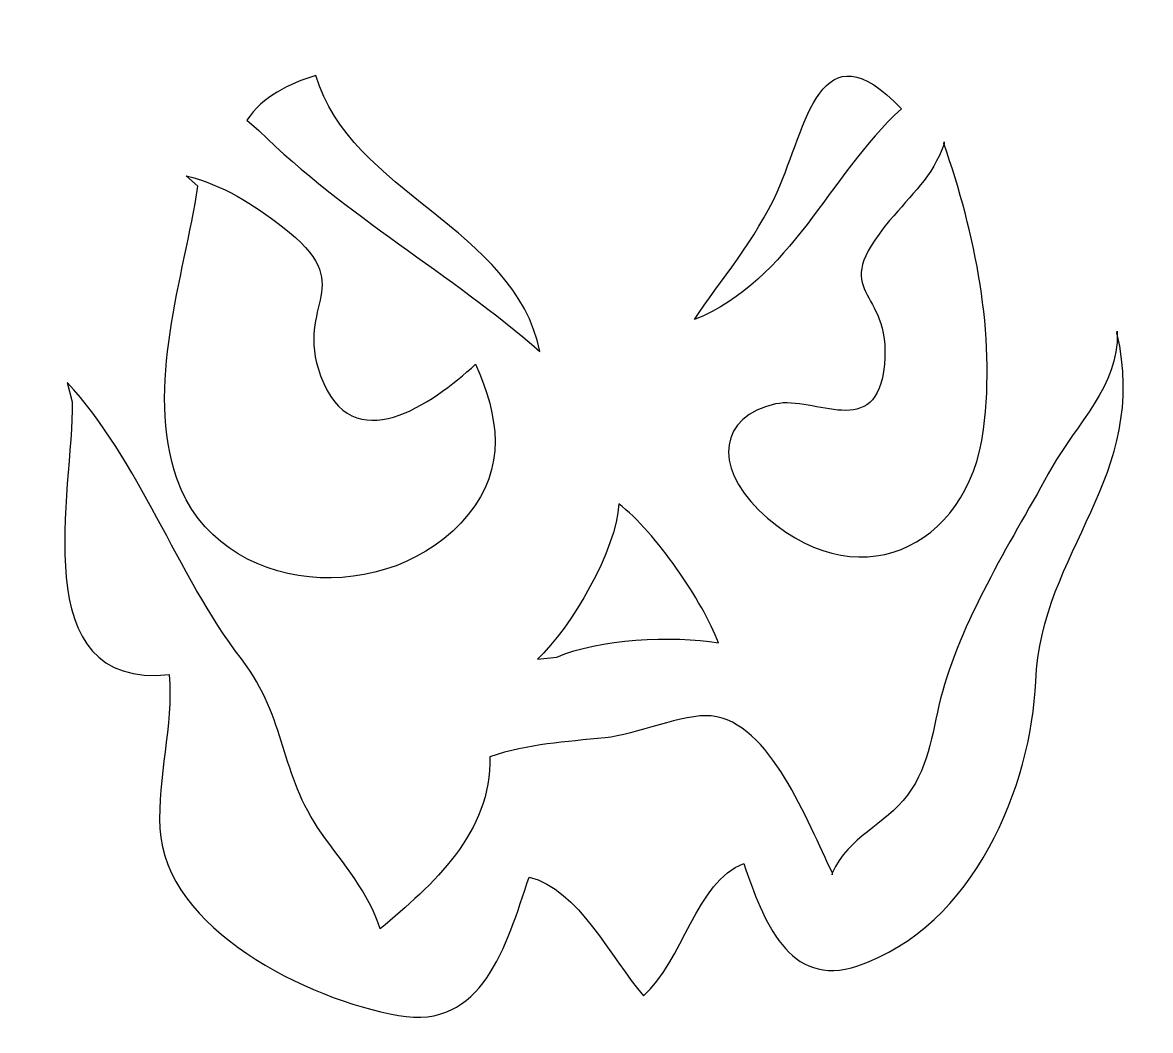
# Model space of a CAD drawing. Header units: centimetres. Extents: x -10.5 to 10.2, y -8.9 to 9.6.
import ezdxf

# ---------------------------------------------------------------- set-up
doc = ezdxf.new("R2010")
doc.units = ezdxf.units.CM
doc.header["$MEASUREMENT"] = 0
doc.layers.add('Camada 1', color=7, linetype='Continuous')

msp = doc.modelspace()

# ---------------------------------------------------------------- linework, layer by layer
at = {"layer": 'Camada 1'}
for points, knots in [([(3.3636, 6.50841), (2.98268, 5.65351), (2.30281, 4.86122), (1.84407, 4.16507), (1.84407, 4.16507), (3.65281, 4.91167), (4.28345, 6.79222), (5.64582, 8.03701), (5.64582, 8.03701), (4.14451, 9.62271), (3.90483, 7.72282), (3.3636, 6.50841)], [0, 0, 0, 0, 0.25, 0.25, 0.25, 0.25, 0.5, 0.5, 0.5, 0.5, 1, 1, 1, 1]), ([(-6.37461, 7.83085), (-6.08465, 8.26434), (-5.59758, 8.49934), (-5.10876, 8.64997), (-5.10876, 8.64997), (-4.47601, 6.49322), (-1.45127, 5.84928), (-0.99491, 3.58013), (-0.99491, 3.58013), (-2.64975, 5.03695), (-4.53782, 6.04533), (-6.15574, 7.64111), (-6.15574, 7.64111), (-6.15574, 7.64111), (-6.37461, 7.83085), (-6.37461, 7.83085)], [0, 0, 0, 0, 0.2, 0.2, 0.2, 0.2, 0.4, 0.4, 0.4, 0.4, 0.6, 0.6, 0.6, 0.6, 1, 1, 1, 1]), ([(5.33321, 3.33841), (5.4732, 4.80865), (4.24231, 4.56134), (5.42989, 5.98565), (5.42989, 5.98565), (5.82645, 6.46124), (6.21695, 6.78768), (6.43054, 7.39765), (6.43054, 7.39765), (6.43329, 7.4421), (6.43184, 7.44279), (6.42607, 7.39982), (6.42607, 7.39982), (7.00088, 5.73186), (7.38127, 3.91999), (7.15444, 2.14689), (7.15444, 2.14689), (6.87303, -0.05339), (4.77483, -1.03364), (3.02316, 0.67356), (3.02316, 0.67356), (2.19033, 1.48533), (2.30177, 2.39052), (3.33563, 2.6161), (3.33563, 2.6161), (4.05217, 2.77252), (5.19703, 1.90984), (5.33321, 3.33841)], [0, 0, 0, 0, 0.125, 0.125, 0.125, 0.125, 0.25, 0.25, 0.25, 0.25, 0.375, 0.375, 0.375, 0.375, 0.5, 0.5, 0.5, 0.5, 0.625, 0.625, 0.625, 0.625, 0.75, 0.75, 0.75, 0.75, 1, 1, 1, 1]), ([(-7.2734, 6.61691), (-7.53526, 4.94003), (-8.24582, 2.91155), (-7.66162, 1.24558), (-7.66162, 1.24558), (-6.89076, -0.95258), (-3.7284, -1.15308), (-2.31003, 0.58444), (-2.31003, 0.58444), (-1.60817, 1.44431), (-1.7438, 2.38702), (-2.17581, 3.34539), (-2.17581, 3.34539), (-2.97705, 2.61527), (-4.4439, 1.56199), (-5.02085, 3.13042), (-5.02085, 3.13042), (-5.51933, 4.48554), (-4.28044, 4.76917), (-5.72036, 5.86978), (-5.72036, 5.86978), (-6.26784, 6.28825), (-6.81206, 6.64337), (-7.49227, 6.80664), (-7.49227, 6.80664), (-7.49227, 6.80664), (-7.2734, 6.61691), (-7.2734, 6.61691)], [0, 0, 0, 0, 0.125, 0.125, 0.125, 0.125, 0.25, 0.25, 0.25, 0.25, 0.375, 0.375, 0.375, 0.375, 0.5, 0.5, 0.5, 0.5, 0.625, 0.625, 0.625, 0.625, 0.75, 0.75, 0.75, 0.75, 1, 1, 1, 1]), ([(-9.67687, 3.0126), (-8.34146, 1.57075), (-7.684, -0.48263), (-6.47721, -2.06708), (-6.47721, -2.06708), (-5.62102, -3.191), (-5.78636, -4.16541), (-5.00576, -5.26796), (-5.00576, -5.26796), (-4.60825, -5.82941), (-4.13303, -6.35902), (-3.92872, -7.02707), (-3.92872, -7.02707), (-2.95968, -6.21472), (-1.87508, -5.25658), (-1.9131, -3.86286), (-1.9131, -3.86286), (-1.18391, -3.62585), (-0.54118, -3.59026), (0.205, -3.51734), (0.205, -3.51734), (0.762, -3.46292), (1.64238, -3.06406), (2.15265, -3.11438), (2.15265, -3.11438), (3.23686, -3.22119), (3.91869, -5.06171), (4.37941, -6.00315), (4.37941, -6.00315), (4.37425, -6.0458), (4.37216, -6.04564), (4.3733, -6.0027), (4.3733, -6.0027), (4.67815, -5.32238), (5.3366, -5.12897), (5.75681, -4.56887), (5.75681, -4.56887), (6.19292, -3.9874), (6.20777, -3.34978), (6.39914, -2.66882), (6.39914, -2.66882), (6.79594, -1.25716), (7.69769, 0.16259), (8.41143, 1.45143), (8.41143, 1.45143), (8.84752, 2.23907), (9.6486, 2.96135), (9.60769, 3.92116), (9.60769, 3.92116), (9.60983, 3.9649), (9.60893, 3.96609), (9.60496, 3.9246), (9.60496, 3.9246), (10.2198, 1.26892), (8.20828, -0.07093), (8.11263, -2.47988), (8.11263, -2.47988), (8.03669, -4.39324), (6.98098, -6.98531), (4.84452, -7.70447), (4.84452, -7.70447), (3.56801, -8.13413), (3.111, -6.86344), (2.74984, -5.82762), (2.74984, -5.82762), (1.88616, -6.14538), (1.61758, -7.63554), (0.90882, -8.25493), (0.90882, -8.25493), (0.31015, -7.57011), (-0.2863, -6.29132), (-1.19144, -6.0741), (-1.19144, -6.0741), (-1.61901, -7.34553), (-2.04059, -8.89175), (-3.58991, -8.6181), (-3.58991, -8.6181), (-5.26536, -8.32211), (-7.88301, -7.0238), (-7.97287, -5.17915), (-7.97287, -5.17915), (-8.0187, -4.23816), (-7.72795, -3.31011), (-7.80097, -2.35478), (-7.80097, -2.35478), (-10.49554, -2.64192), (-9.55794, 1.02944), (-9.5858, 2.65777), (-9.5858, 2.65777), (-9.5858, 2.65777), (-9.67687, 3.0126), (-9.67687, 3.0126)], [0, 0, 0, 0, 0.04166667, 0.04166667, 0.04166667, 0.04166667, 0.08333333, 0.08333333, 0.08333333, 0.08333333, 0.125, 0.125, 0.125, 0.125, 0.16666667, 0.16666667, 0.16666667, 0.16666667, 0.20833333, 0.20833333, 0.20833333, 0.20833333, 0.25, 0.25, 0.25, 0.25, 0.29166667, 0.29166667, 0.29166667, 0.29166667, 0.33333333, 0.33333333, 0.33333333, 0.33333333, 0.375, 0.375, 0.375, 0.375, 0.41666667, 0.41666667, 0.41666667, 0.41666667, 0.45833333, 0.45833333, 0.45833333, 0.45833333, 0.5, 0.5, 0.5, 0.5, 0.54166667, 0.54166667, 0.54166667, 0.54166667, 0.58333333, 0.58333333, 0.58333333, 0.58333333, 0.625, 0.625, 0.625, 0.625, 0.66666667, 0.66666667, 0.66666667, 0.66666667, 0.70833333, 0.70833333, 0.70833333, 0.70833333, 0.75, 0.75, 0.75, 0.75, 0.79166667, 0.79166667, 0.79166667, 0.79166667, 0.83333333, 0.83333333, 0.83333333, 0.83333333, 0.875, 0.875, 0.875, 0.875, 0.91666667, 0.91666667, 0.91666667, 0.91666667, 1, 1, 1, 1]), ([(-1.03603, -2.06976), (-0.42423, -1.49535), (0.42169, -0.05615), (0.45344, 0.78163), (0.45344, 0.78163), (1.13768, 0.2554), (1.99186, -1.0024), (2.28727, -1.7735), (2.28727, -1.7735), (1.4451, -1.63282), (0.07699, -1.69383), (-0.68524, -2.03652), (-0.68524, -2.03652), (-0.68524, -2.03652), (-1.03603, -2.06976), (-1.03603, -2.06976)], [0, 0, 0, 0, 0.2, 0.2, 0.2, 0.2, 0.4, 0.4, 0.4, 0.4, 0.6, 0.6, 0.6, 0.6, 1, 1, 1, 1])]:
    msp.add_open_spline(points, degree=3, knots=knots, dxfattribs=at)

doc.saveas('drawing.dxf')
